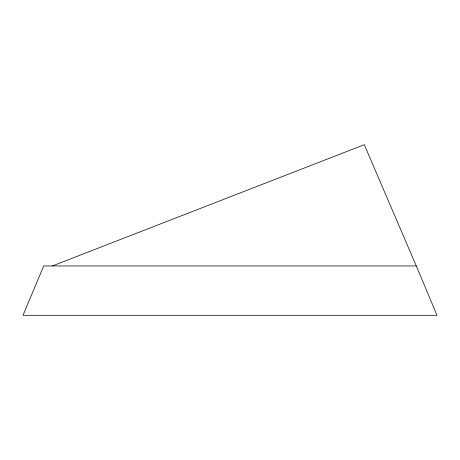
<?xml version="1.0" encoding="UTF-8"?>
<svg xmlns="http://www.w3.org/2000/svg" width="460" height="460" viewBox="0 0 460 460"><rect width="100%" height="100%" fill="white"/><g stroke="black" fill="none" stroke-linecap="round" stroke-linejoin="round"><path stroke-width="0.69" d="M52.365 265.96L364.297 144.699L416.3 265.96L437 315.301L23 315.301L43.7 265.96L416.3 265.96"/></g></svg>
